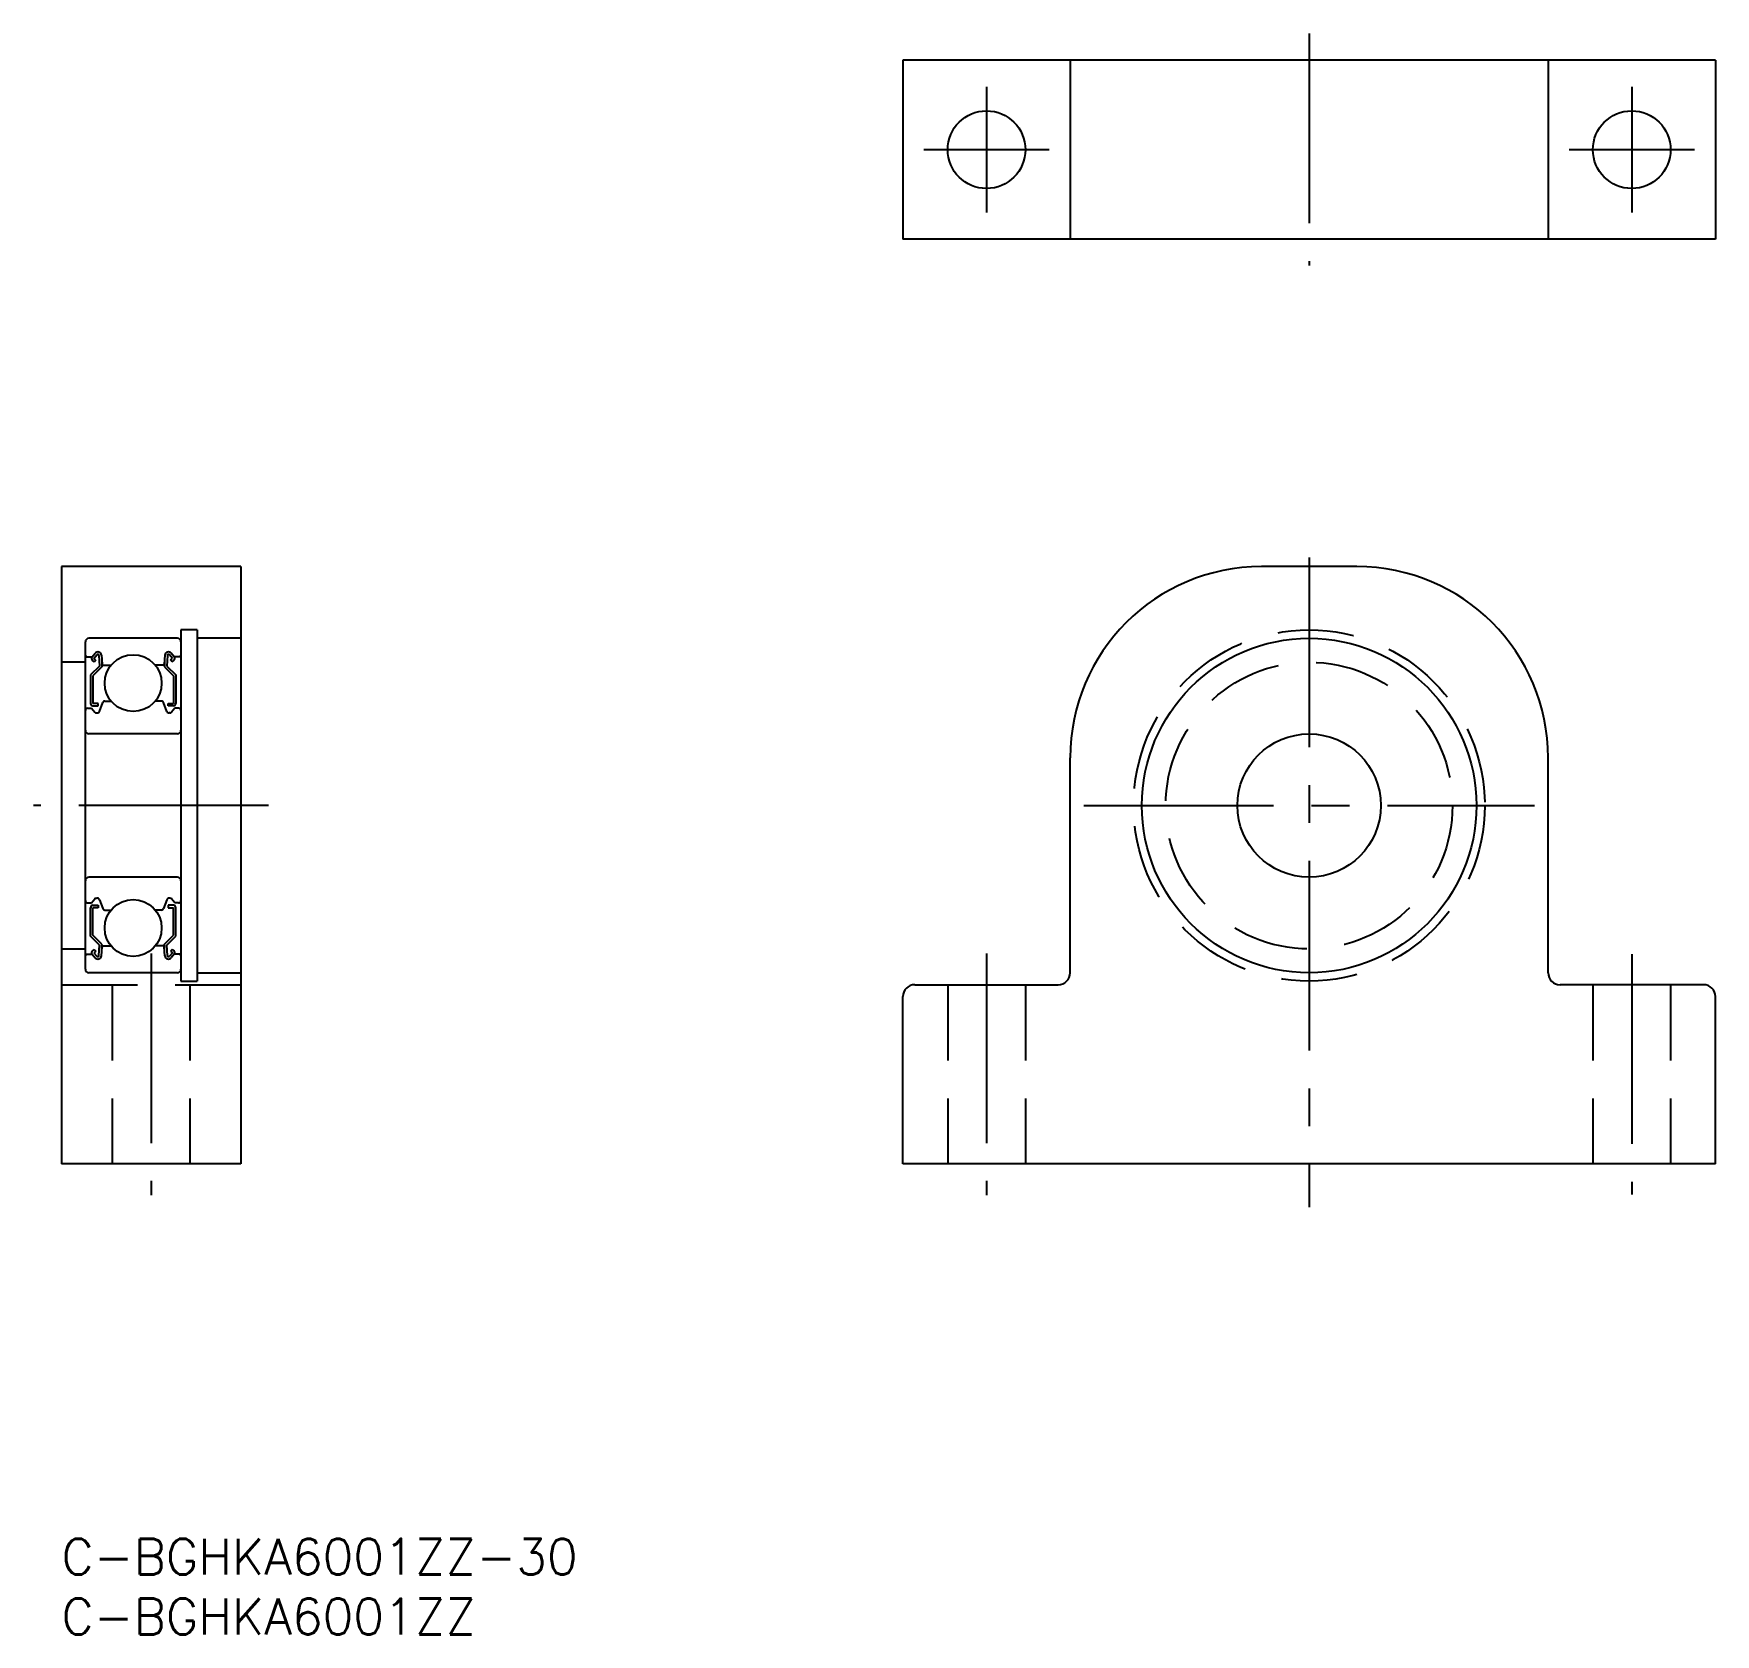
# Model space of a CAD drawing. Extents: x -2 to 138, y -8 to 126.
import ezdxf
from ezdxf.enums import TextEntityAlignment as Align

# ---------------------------------------------------------------- set-up
doc = ezdxf.new("R2010")
doc.units = 0
doc.header["$LTSCALE"] = 0.5
doc.linetypes.add('CENTER', pattern=[50.8, 31.75, -6.35, 6.35, -6.35])
doc.linetypes.add('DASHED', pattern=[19.05, 12.7, -6.35])
doc.layers.get('0').update_dxf_attribs({"linetype": 'CONTINUOUS'})
doc.layers.add('CENTER', color=1, linetype='CENTER')
doc.styles.get("Standard").update_dxf_attribs({"font": 'txt.shx', "height": 3, "bigfont": 'bigfont.shx'})

msp = doc.modelspace()

# ---------------------------------------------------------------- linework, layer by layer
at = {"color": 7, "linetype": 'CONTINUOUS'}
for p, q in [((70.42, 123.8), (70.42, 108.8)), ((138.42, 123.8), (70.42, 123.8)), ((84.42, 123.8), (84.42, 108.8)), ((124.42, 123.8), (124.42, 108.8)), ((138.42, 123.8), (138.42, 108.8)), ((138.42, 108.8), (70.42, 108.8)), ((0, 81.39), (0, 31.39)), ((15, 81.39), (0, 81.39)), ((15, 81.39), (15, 31.39)), ((108.42, 81.39), (100.42, 81.39)), ((10, 76.09), (10, 46.69)), ((11.35, 76.09), (10, 76.09)), ((11.35, 76.09), (11.35, 46.69)), ((2, 47.69), (2, 75.09)), ((9.7, 75.39), (2.3, 75.39)), ((15, 75.39), (11.35, 75.39)), ((2, 73.39), (0, 73.39)), ((2.1, 73.84), (2.56, 73.84)), ((2.56, 73.84), (2.81, 74.14)), ((2.74, 73.43), (2.58, 73.56)), ((2.71, 73.71), (2.96, 74.01)), ((2.87, 73.58), (2.71, 73.71)), ((2.74, 73.43), (2.87, 73.58)), ((3.14, 73.95), (3.18, 73.07)), ((3.34, 73.97), (3.4, 73.23)), ((3.38, 73.46), (3.38, 72.99)), ((8.66, 73.97), (8.6, 73.23)), ((8.62, 73.46), (8.62, 72.99)), ((8.86, 73.95), (8.82, 73.07)), ((9.29, 73.71), (9.04, 74.01)), ((9.13, 73.58), (9.29, 73.71)), ((9.26, 73.43), (9.13, 73.58)), ((9.44, 73.84), (9.19, 74.14)), ((9.26, 73.43), (9.42, 73.56)), ((9.9, 73.84), (9.44, 73.84)), ((3.18, 73.07), (2.43, 72.32)), ((2.43, 72.32), (2.43, 69.94)), ((3.38, 72.99), (2.63, 72.24)), ((2.63, 72.24), (2.63, 69.94)), ((3.5, 73.14), (4.15, 73.14)), ((8.5, 73.14), (7.85, 73.14)), ((8.62, 72.99), (9.37, 72.24)), ((8.82, 73.07), (9.57, 72.32)), ((9.37, 72.24), (9.37, 69.94)), ((9.57, 72.32), (9.57, 69.94)), ((2.2, 69.54), (2.5, 69.54)), ((2.5, 69.54), (2.78, 69.21)), ((3.08, 69.94), (2.63, 69.94)), ((2.63, 69.74), (3.08, 69.74)), ((2.93, 69.14), (2.99, 69.14)), ((3.08, 69.74), (3.08, 69.94)), ((3.18, 69.27), (3.45, 70.01)), ((3.64, 70.14), (4.15, 70.14)), ((8.36, 70.14), (7.85, 70.14)), ((8.82, 69.27), (8.55, 70.01)), ((8.92, 69.94), (9.37, 69.94)), ((8.92, 69.74), (8.92, 69.94)), ((9.37, 69.74), (8.92, 69.74)), ((9.07, 69.14), (9.01, 69.14)), ((9.5, 69.54), (9.22, 69.21)), ((9.8, 69.54), (9.5, 69.54)), ((9.7, 67.39), (2.3, 67.39)), ((84.42, 47.39), (84.42, 65.39)), ((124.42, 47.39), (124.42, 65.39)), ((9.7, 55.39), (2.3, 55.39)), ((2.5, 53.24), (2.78, 53.57)), ((2.93, 53.64), (2.99, 53.64)), ((3.18, 53.51), (3.45, 52.77)), ((8.82, 53.51), (8.55, 52.77)), ((9.07, 53.64), (9.01, 53.64)), ((9.5, 53.24), (9.22, 53.57)), ((2.2, 53.24), (2.5, 53.24)), ((2.43, 50.46), (2.43, 52.84)), ((2.63, 53.04), (3.08, 53.04)), ((2.63, 50.54), (2.63, 52.84)), ((3.08, 52.84), (2.63, 52.84)), ((3.08, 53.04), (3.08, 52.84)), ((3.64, 52.64), (4.15, 52.64)), ((8.36, 52.64), (7.85, 52.64)), ((9.37, 53.04), (8.92, 53.04)), ((8.92, 53.04), (8.92, 52.84)), ((8.92, 52.84), (9.37, 52.84)), ((9.37, 50.54), (9.37, 52.84)), ((9.8, 53.24), (9.5, 53.24)), ((9.57, 50.46), (9.57, 52.84)), ((0, 49.39), (2, 49.39)), ((3.18, 49.71), (2.43, 50.46)), ((2.74, 49.35), (2.58, 49.22)), ((3.38, 49.79), (2.63, 50.54)), ((2.74, 49.35), (2.87, 49.2)), ((3.14, 48.83), (3.18, 49.71)), ((3.34, 48.81), (3.4, 49.55)), ((3.38, 49.32), (3.38, 49.79)), ((3.5, 49.64), (4.15, 49.64)), ((8.5, 49.64), (7.85, 49.64)), ((8.66, 48.81), (8.6, 49.55)), ((8.62, 49.79), (9.37, 50.54)), ((8.62, 49.32), (8.62, 49.79)), ((8.82, 49.71), (9.57, 50.46)), ((8.86, 48.83), (8.82, 49.71)), ((9.26, 49.35), (9.13, 49.2)), ((9.26, 49.35), (9.42, 49.22)), ((2.1, 48.94), (2.56, 48.94)), ((2.56, 48.94), (2.81, 48.64)), ((2.87, 49.2), (2.71, 49.07)), ((2.71, 49.07), (2.96, 48.77)), ((9.29, 49.07), (9.04, 48.77)), ((9.13, 49.2), (9.29, 49.07)), ((9.44, 48.94), (9.19, 48.64)), ((9.9, 48.94), (9.44, 48.94)), ((9.7, 47.39), (2.3, 47.39)), ((10, 46.69), (11.35, 46.69)), ((11.35, 47.39), (15, 47.39)), ((70.42, 31.39), (70.42, 45.39)), ((71.42, 46.39), (83.42, 46.39)), ((137.42, 46.39), (125.42, 46.39)), ((138.42, 31.39), (138.42, 45.39)), ((15, 31.39), (0, 31.39)), ((138.42, 31.39), (70.42, 31.39))]:
    msp.add_line(p, q, dxfattribs=at)
at = {"color": 3, "linetype": 'DASHED'}
for p, q in [((0, 46.39), (15, 46.39)), ((4.25, 46.39), (4.25, 31.39)), ((10.75, 46.39), (10.75, 31.39)), ((74.17, 46.39), (74.17, 31.39)), ((80.67, 46.39), (80.67, 31.39)), ((128.17, 46.39), (128.17, 31.39)), ((134.67, 46.39), (134.67, 31.39))]:
    msp.add_line(p, q, dxfattribs=at)
at = {"color": 7, "linetype": 'CONTINUOUS'}
for centre, radius in [((77.42, 116.3), 3.25), ((131.42, 116.3), 3.25), ((104.42, 61.39), 14), ((6, 71.64), 2.38), ((104.42, 61.39), 6), ((6, 51.14), 2.38)]:
    msp.add_circle(centre, radius, dxfattribs=at)
at = {"color": 3, "linetype": 'DASHED'}
for radius in [14.7, 12]:
    msp.add_circle((104.42, 61.39), radius, dxfattribs=at)
at = {"color": 7, "linetype": 'CONTINUOUS'}
for centre, radius, start, end in [((100.42, 65.39), 16, 90, 180), ((108.42, 65.39), 16, 0, 90), ((2.3, 75.09), 0.3, 90, 180), ((9.7, 75.09), 0.3, 0, 90), ((2.1, 73.94), 0.1, 180, 270), ((2.71, 73.71), 0.2, 140.002, 230.0863), ((3.04, 73.95), 0.3, 4.9968, 140.002), ((3.04, 73.95), 0.1, 2.8198, 140.0022), ((3.5, 73.24), 0.1, 184.9968, 269.9991), ((8.5, 73.24), 0.1, 270.0009, 355.0032), ((8.96, 73.95), 0.3, 39.998, 175.0032), ((8.96, 73.95), 0.1, 39.9978, 177.1802), ((9.29, 73.71), 0.2, 309.9137, 39.998), ((9.9, 73.94), 0.1, 270, 0), ((2.2, 69.34), 0.2, 90, 180), ((2.63, 69.94), 0.2, 180, 270), ((2.93, 69.34), 0.2, 219.9952, 270), ((2.99, 69.34), 0.2, 270, 339.9916), ((3.64, 69.94), 0.2, 90, 159.9916), ((8.36, 69.94), 0.2, 20.0084, 90), ((9.01, 69.34), 0.2, 200.0084, 270), ((9.07, 69.34), 0.2, 270, 320.0048), ((9.37, 69.94), 0.2, 270, 0), ((9.8, 69.34), 0.2, 0, 90), ((2.3, 67.69), 0.3, 180, 270), ((9.7, 67.69), 0.3, 270, 0), ((2.3, 55.09), 0.3, 90, 180), ((9.7, 55.09), 0.3, 0, 90), ((2.93, 53.44), 0.2, 90, 140.0048), ((2.99, 53.44), 0.2, 20.0084, 90), ((9.01, 53.44), 0.2, 90, 159.9916), ((9.07, 53.44), 0.2, 39.9952, 90), ((2.2, 53.44), 0.2, 180, 270), ((2.63, 52.84), 0.2, 90, 180), ((3.64, 52.84), 0.2, 200.0084, 270), ((8.36, 52.84), 0.2, 270, 339.9916), ((9.37, 52.84), 0.2, 0, 90), ((9.8, 53.44), 0.2, 270, 0), ((3.5, 49.54), 0.1, 90.0009, 175.0032), ((8.5, 49.54), 0.1, 4.9968, 89.9991), ((2.1, 48.84), 0.1, 90, 180), ((2.71, 49.07), 0.2, 129.9137, 219.998), ((3.04, 48.84), 0.3, 219.998, 355.0032), ((3.04, 48.84), 0.1, 219.9978, 357.1802), ((8.96, 48.84), 0.3, 184.9968, 320.002), ((8.96, 48.84), 0.1, 182.8198, 320.0022), ((9.29, 49.07), 0.2, 320.002, 50.0863), ((9.9, 48.84), 0.1, 0, 90), ((2.3, 47.69), 0.3, 180, 270), ((9.7, 47.69), 0.3, 270, 0), ((83.42, 47.39), 1, 270, 0), ((125.42, 47.39), 1, 180, 270), ((71.42, 45.39), 1, 90, 180), ((137.42, 45.39), 1, 0, 90)]:
    msp.add_arc(centre, radius, start, end, dxfattribs=at)
at = {"layer": 'CENTER', "color": 1, "linetype": 'CENTER'}
for p, q in [((104.42, 126.02), (104.42, 106.59)), ((77.42, 121.55), (77.42, 111.05)), ((131.42, 121.55), (131.42, 111.05)), ((82.67, 116.3), (72.17, 116.3)), ((136.67, 116.3), (126.17, 116.3)), ((104.42, 82.16), (104.42, 27.77)), ((17.33, 61.39), (-2.33, 61.39)), ((85.57, 61.39), (123.27, 61.39)), ((7.5, 49.01), (7.5, 28.78)), ((77.42, 49.01), (77.42, 28.78)), ((131.42, 48.95), (131.42, 28.83))]:
    msp.add_line(p, q, dxfattribs=at)

# ---------------------------------------------------------------- texts
at = {"color": 7, "linetype": 'CONTINUOUS'}
for s, p in [('C-BGHKA6001ZZ-30', (0, 0)), ('C-BGHKA6001ZZ', (0, -5))]:
    msp.add_text(s, height=3, dxfattribs=at).set_placement(p, align=Align.TOP_LEFT)

doc.saveas('drawing.dxf')
